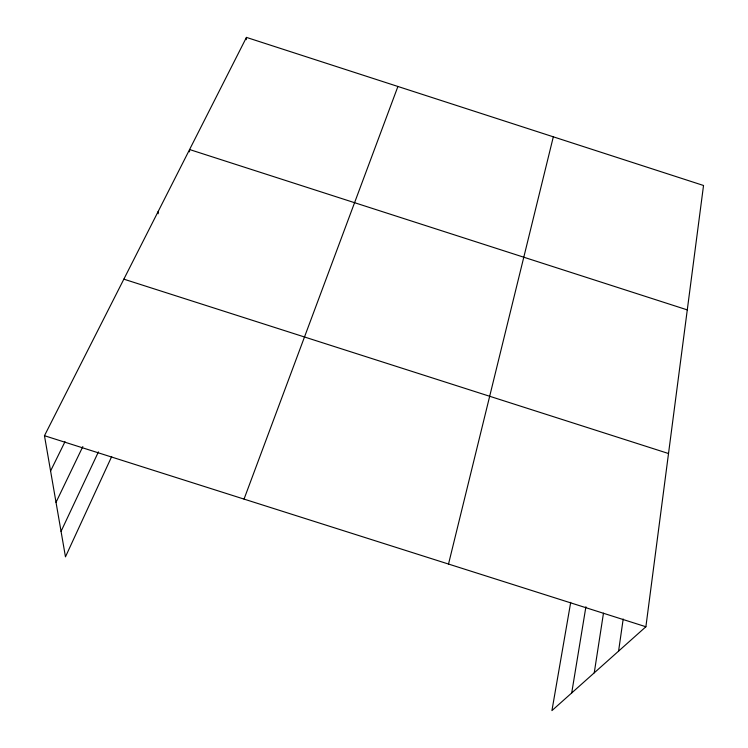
<?xml version="1.0" encoding="UTF-8"?>
<svg xmlns="http://www.w3.org/2000/svg" width="748" height="748" viewBox="0 0 748 748"><rect width="100%" height="100%" fill="white"/><g stroke="black" fill="none" stroke-linecap="round" stroke-linejoin="round"><path stroke-width="1.12" d="M158.183 213.75L158.193 211.432M189.496 151.853L189.581 149.535L687.281 309.887M246.242 39.672L246.447 37.4L703.531 185.485L645.889 626.749L551.93 710.6L570.705 602.355M618.577 651.125L623.187 619.007M594.249 672.835L603.477 613.164M571.706 692.947L585.908 606.75M448.519 564.048L553.324 136.819M244.035 499.103L397.917 86.469M111.686 456.551L65.469 556.839L44.469 435.71L246.447 37.4M61.056 531.379L98.418 451.895M56.016 502.338L82.832 446.575M50.584 470.959L65.001 441.703M44.469 435.71L645.889 626.749M123.85 279.163L668.516 453.522"/></g></svg>
